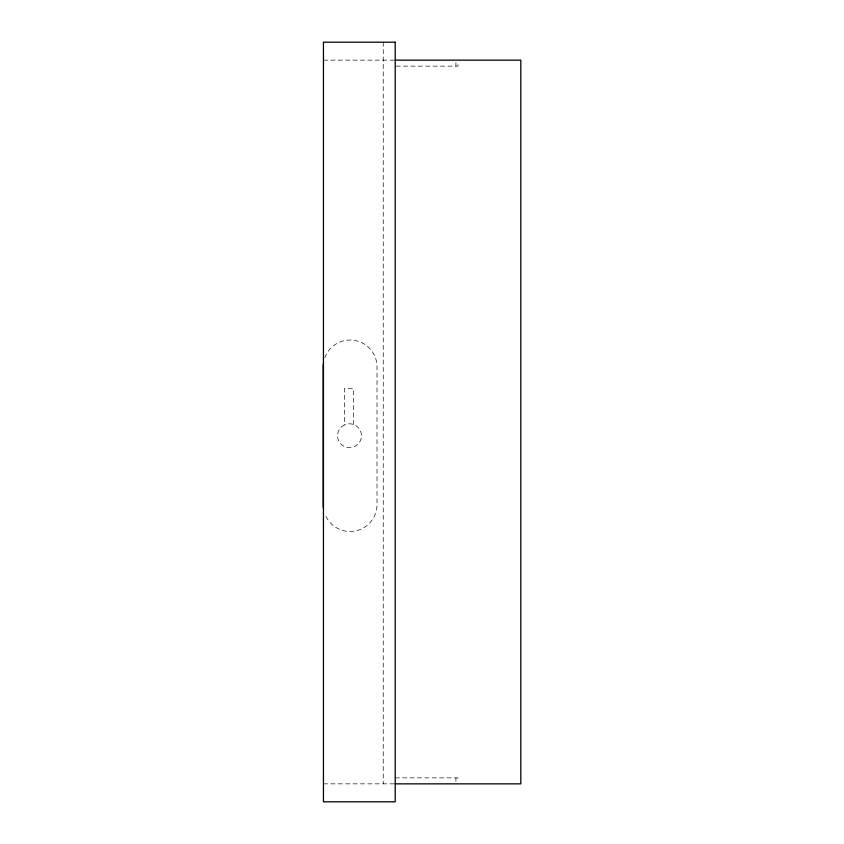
<?xml version="1.0" encoding="UTF-8"?>
<svg xmlns="http://www.w3.org/2000/svg" width="844" height="844" viewBox="0 0 844 844"><rect width="100%" height="100%" fill="white"/><g stroke="black" fill="none" stroke-linecap="round" stroke-linejoin="round"><path stroke-width="0.63" stroke-dasharray="4.22 3.17" d="M323.442 60.146L394.021 60.146M396.089 66.127L458.018 66.127L458.018 62.54M395.214 777.873L458.018 777.873L458.018 781.46M323.442 783.854L395.214 783.854M455.929 62.54L455.929 66.127M455.929 777.873L455.929 781.46M383.25 42.2L383.25 783.854M353.457 424.458L353.457 388.567L344.32 388.567L344.32 424.965A11.964 11.964 0 0 0 342.769 445.632A11.964 11.964 0 0 0 361.432 436.643A11.964 11.964 0 0 0 344.32 424.965M324.803 357.761A26.913 26.913 0 0 1 377.015 366.961L377.015 504.533A26.913 26.913 0 0 1 324.803 513.732"/><path stroke-width="1.27" d="M395.214 60.146L520.811 60.146L520.811 783.854L395.214 783.854M323.41 508.046A26.913 26.913 0 0 1 323.189 504.533L323.189 366.961A26.913 26.913 0 0 1 323.41 363.447M395.214 42.2L323.442 42.2L323.442 801.8L395.214 801.8L395.214 42.2"/></g></svg>
